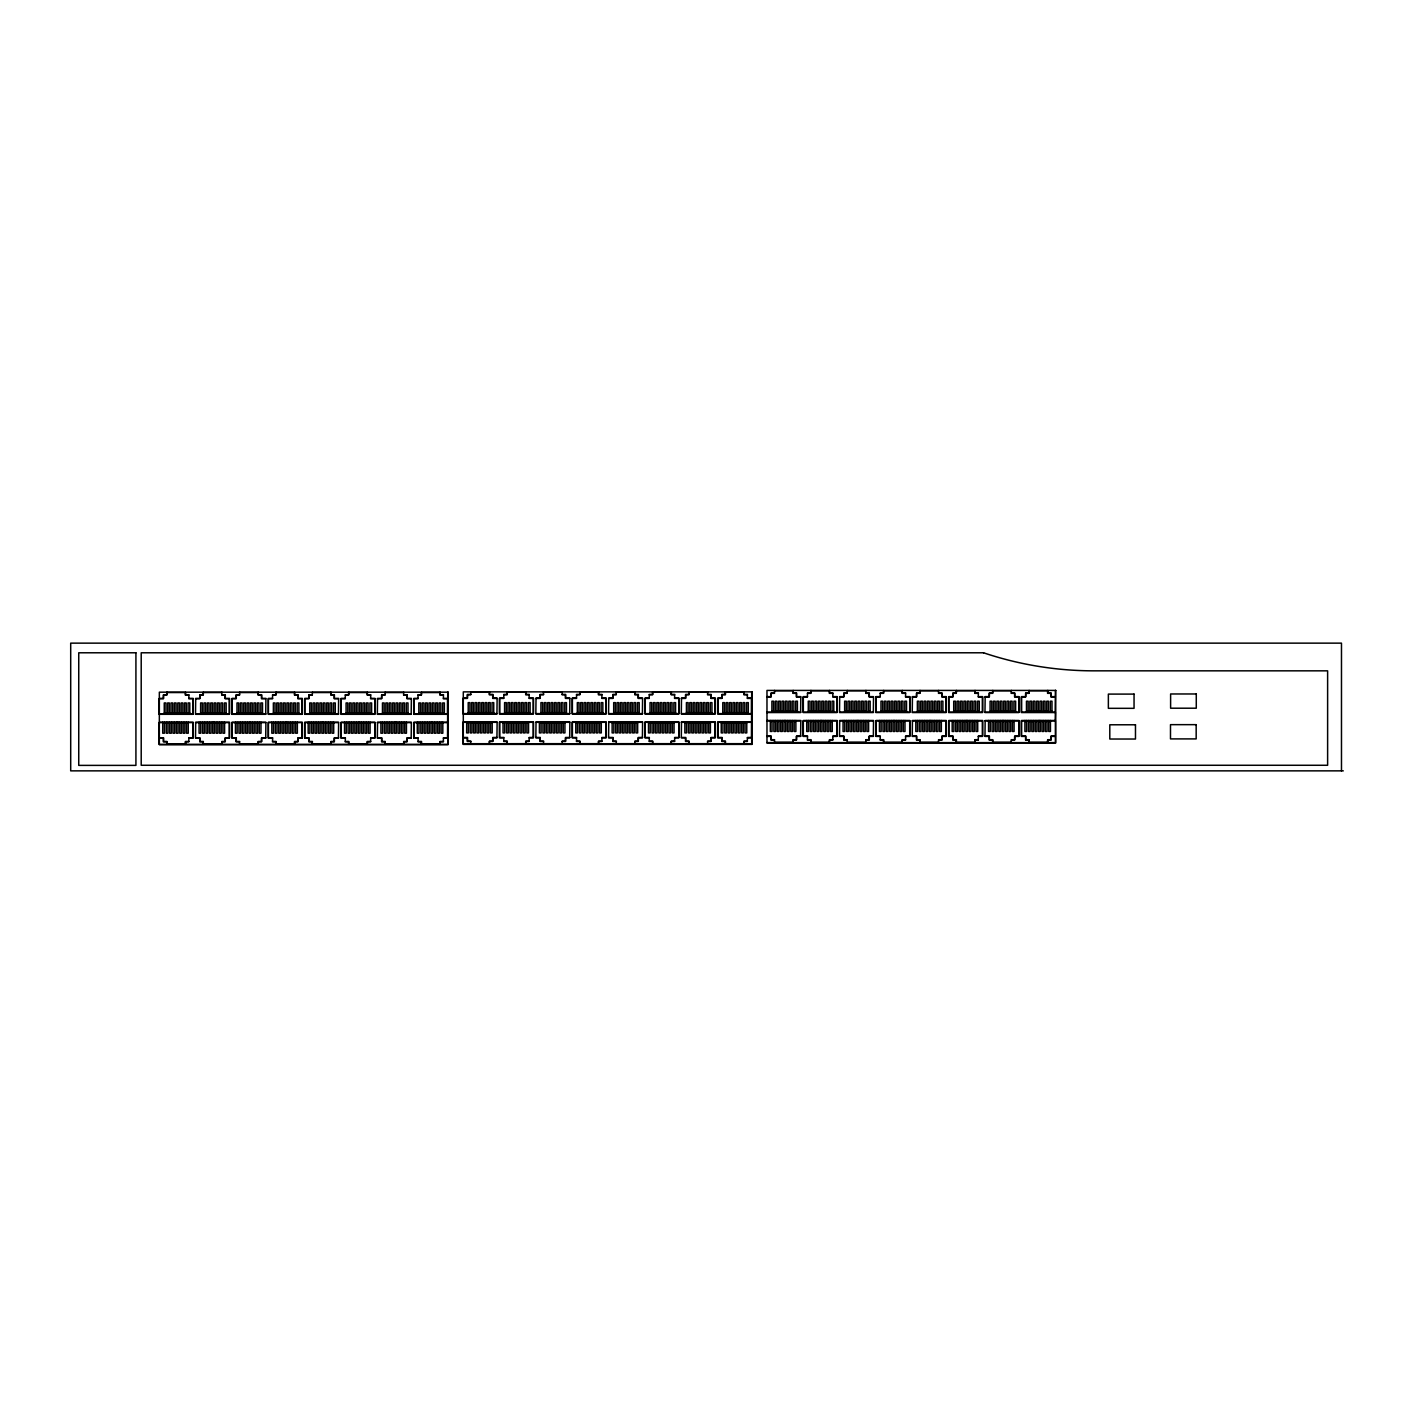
<?xml version="1.0" encoding="UTF-8"?>
<svg xmlns="http://www.w3.org/2000/svg" width="1414" height="1414" viewBox="0 0 1414 1414"><rect width="100%" height="100%" fill="white"/><g stroke="black" fill="none" stroke-linecap="round" stroke-linejoin="round"><path stroke-width="1.5" d="M443.324 738.161L447.549 738.161L447.743 692.171M747.281 737.843L751.506 737.843L751.7 691.87M774.395 690.792L792.989 690.792M847.127 690.792L865.739 690.792M938.472 690.792L919.86 690.792L919.86 693.337L916.484 693.337L916.484 696.996L912.242 696.996M1011.204 690.792L992.593 690.792L992.593 693.337L989.217 693.337L989.217 696.996L984.975 696.996M1028.968 690.792L1047.562 690.792L1047.562 693.337L1050.956 693.337L1050.956 696.996L1055.18 696.996M470.703 692.224L489.315 692.224L489.315 694.769L492.708 694.769L492.708 698.428L496.933 698.428M543.453 692.224L562.047 692.224M616.186 692.224L634.78 692.224M707.53 692.224L688.918 692.224L688.918 694.769L685.525 694.769L685.525 698.428L681.301 698.428M221.733 692.542L203.121 692.542L203.121 695.087L199.745 695.087L199.745 698.746L195.503 698.746M239.496 692.542L258.09 692.542L258.09 695.087L261.484 695.087L261.484 698.746L265.708 698.746M312.229 692.542L330.823 692.542L330.823 695.087L334.217 695.087L334.217 698.746L338.441 698.746M384.962 692.542L403.573 692.542M774.572 692.966L771.196 692.966L771.196 696.625L766.971 696.625M793.183 692.966L796.577 692.966L796.577 696.625L800.801 696.625L800.607 712.55L766.777 712.55M847.322 692.966L843.928 692.966L843.928 696.625L839.704 696.625L839.509 712.55L873.339 712.55L873.534 696.625L869.31 696.625L869.31 692.966L865.916 692.966M938.649 692.966L942.042 692.966L942.042 696.625L946.266 696.625L946.266 712.179L912.437 712.179M1011.399 692.966L1014.775 692.966L1014.775 696.625L1018.999 696.625L1018.999 712.179L985.169 712.179M1029.145 692.966L1025.769 692.966L1025.769 696.625L1021.544 696.625L1021.544 712.179L1055.374 712.179L1055.18 720.857L1021.35 720.857L1021.35 736.411L1025.574 736.411L1025.574 740.07L1028.968 740.07M807.376 693.337L810.752 693.337L810.752 690.792L829.364 690.792L829.364 693.337L832.74 693.337M880.109 693.337L883.485 693.337L883.485 690.792L902.097 690.792L902.097 693.337L905.49 693.337M978.223 693.337L974.829 693.337L974.829 690.792L956.235 690.792L956.235 693.337L952.842 693.337L952.842 696.996L948.617 696.996L948.617 712.55L982.447 712.55L982.447 696.996L978.223 696.996L978.4 692.966L975.024 692.966L975.024 690.421M470.897 694.398L467.521 694.398L467.521 698.056L463.297 698.056M543.63 694.398L540.254 694.398L540.254 698.056L536.03 698.056L535.835 713.982L569.665 713.982L569.86 698.056L565.618 698.056L565.618 694.398L562.242 694.398M616.38 694.398L612.987 694.398L612.987 698.056L608.762 698.056L608.568 713.982L642.398 713.982L642.592 698.056L638.368 698.056L638.368 694.398L634.974 694.398M707.707 694.398L711.101 694.398L711.101 698.056L715.325 698.056L715.325 713.61L681.495 713.61M221.927 694.716L225.303 694.716L225.303 698.375L229.528 698.375L229.528 713.929L195.698 713.929M239.673 694.716L236.297 694.716L236.297 698.375L232.073 698.375L232.073 713.929L265.903 713.929M312.423 694.716L309.03 694.716L309.03 698.375L304.805 698.375L304.805 713.929L338.635 713.929M385.156 694.716L381.762 694.716L381.762 698.375L377.538 698.375L377.344 714.3L411.174 714.3L411.368 698.375L407.144 698.375L407.144 694.716L403.75 694.716M503.702 694.769L507.078 694.769L507.078 692.224L525.69 692.224L525.69 694.769L529.066 694.769M576.435 694.769L579.811 694.769L579.811 692.224L598.422 692.224L598.422 694.769L601.798 694.769M649.167 694.769L652.543 694.769L652.543 692.224L671.155 692.224L671.155 694.769L674.531 694.769M747.281 694.769L743.888 694.769L743.888 692.224L725.276 692.224L725.276 694.769L721.9 694.769L721.9 698.428L717.676 698.428L717.676 713.982L751.506 713.982L751.506 698.428L747.281 698.428L747.458 694.398L744.082 694.398L744.082 691.87M188.751 695.087L185.358 695.087L185.358 692.542L166.746 692.542L166.746 695.087L163.37 695.087L163.37 698.746L159.146 698.746L159.146 714.3L192.976 714.3L192.976 698.746L188.751 698.746L188.928 694.716L185.552 694.716L185.552 692.171M272.478 695.087L275.854 695.087L275.854 692.542L294.466 692.542L294.466 695.087L297.841 695.087L297.841 698.746L302.083 698.746L302.083 714.3L268.253 714.3L268.253 698.746L272.478 698.746L272.672 694.716L276.048 694.716L276.048 692.171M345.21 695.087L348.586 695.087L348.586 692.542L367.198 692.542L367.198 695.087L370.574 695.087M417.943 695.087L421.337 695.087L421.337 692.542L439.931 692.542L439.931 695.087L443.324 695.087M807.571 696.625L803.329 696.625L803.329 712.179L837.159 712.179L837.159 696.625L832.934 696.625M880.303 696.625L876.079 696.625L876.079 712.179L909.909 712.179L909.909 696.625L905.667 696.625M978.4 696.625L982.642 696.625L982.642 712.179L948.812 712.179L948.812 696.625L953.036 696.625L953.036 692.966L956.412 692.966L956.412 690.421M1055.374 696.625L1051.15 696.625L1051.15 692.966L1047.756 692.966L1047.756 690.421M766.777 696.996L771.001 696.996L771.001 693.337L774.395 693.337L774.572 690.421M800.607 696.996L796.382 696.996L796.382 693.337L792.989 693.337L793.183 690.421M839.509 696.996L843.734 696.996L843.734 693.337L847.127 693.337L847.322 690.421M873.339 696.996L869.115 696.996L869.115 693.337L865.739 693.337L865.916 690.421M503.879 698.056L499.655 698.056L499.655 713.61L533.485 713.61L533.485 698.056L529.26 698.056M576.629 698.056L572.387 698.056L572.387 713.61L606.217 713.61L606.217 698.056L601.993 698.056M649.362 698.056L645.12 698.056L645.12 713.61L678.95 713.61L678.95 698.056L674.725 698.056M747.458 698.056L751.7 698.056M159.34 698.375L163.564 698.375L163.564 694.716L166.94 694.716L166.94 692.171M188.928 698.375L193.17 698.375L193.17 713.929L159.34 713.929M272.672 698.375L268.43 698.375L268.43 713.929L302.26 713.929L302.26 698.375L298.036 698.375L298.036 694.716L294.66 694.716L294.66 692.171M345.405 698.375L341.163 698.375L341.163 713.929L374.993 713.929L374.993 698.375L370.768 698.375M418.137 698.375L413.913 698.375L413.913 713.929L447.743 713.929M443.501 698.375L447.743 698.375M535.835 698.428L540.06 698.428L540.06 694.769L543.453 694.769L543.63 691.87M569.665 698.428L565.441 698.428L565.441 694.769L562.047 694.769L562.242 691.87M608.568 698.428L612.792 698.428L612.792 694.769L616.186 694.769L616.38 691.87M642.398 698.428L638.174 698.428L638.174 694.769L634.78 694.769L634.974 691.87M377.344 698.746L381.586 698.746L381.586 695.087L384.962 695.087L385.156 692.171M411.174 698.746L406.949 698.746L406.949 695.087L403.573 695.087L403.75 692.171M771.903 711.26L773.582 711.26M775.279 711.26L776.975 711.26M778.654 711.26L780.351 711.26M782.048 711.26L783.727 711.26M785.424 711.26L787.121 711.26M788.818 711.26L790.497 711.26M792.193 711.26L793.89 711.26M795.729 711.26L797.408 711.26M808.26 711.26L809.957 711.26M811.654 711.26L813.333 711.26M815.03 711.26L816.726 711.26M818.406 711.26L820.102 711.26M821.799 711.26L823.478 711.26M825.175 711.26L826.872 711.26M828.569 711.26L830.248 711.26M832.086 711.26L833.783 711.26M844.635 711.26L846.314 711.26M848.011 711.26L849.708 711.26M851.405 711.26L853.084 711.26M854.781 711.26L856.477 711.26M858.157 711.26L859.853 711.26M861.55 711.26L863.229 711.26M864.926 711.26L866.623 711.26M868.461 711.26L870.158 711.26M880.993 711.26L882.689 711.26M884.386 711.26L886.065 711.26M887.762 711.26L889.459 711.26M891.156 711.26L892.835 711.26M894.532 711.26L896.229 711.26M897.908 711.26L899.604 711.26M901.301 711.26L902.98 711.26M904.819 711.26L906.515 711.26M917.368 711.26L919.065 711.26M920.744 711.26L922.441 711.26M924.137 711.26L925.816 711.26M927.513 711.26L929.21 711.26M930.907 711.26L932.586 711.26M934.283 711.26L935.98 711.26M937.659 711.26L939.356 711.26M941.194 711.26L942.891 711.26M953.725 711.26L955.422 711.26M957.119 711.26L958.816 711.26M960.495 711.26L962.192 711.26M963.888 711.26L965.568 711.26M967.264 711.26L968.961 711.26M970.64 711.26L972.337 711.26M974.034 711.26L975.731 711.26M977.569 711.26L979.248 711.26M990.1 711.26L991.797 711.26M993.476 711.26L995.173 711.26M996.87 711.26L998.567 711.26M1000.246 711.26L1001.943 711.26M1003.64 711.26L1005.319 711.26M1007.015 711.26L1008.712 711.26M1010.391 711.26L1012.088 711.26M1013.926 711.26L1015.623 711.26M1026.476 711.26L1028.155 711.26M1029.852 711.26L1031.548 711.26M1033.227 711.26L1034.924 711.26M1036.621 711.26L1038.318 711.26M1039.997 711.26L1041.694 711.26M1043.391 711.26L1045.07 711.26M1046.767 711.26L1048.463 711.26M1050.302 711.26L1051.981 711.26M766.971 712.179L800.801 712.179M839.704 712.179L873.534 712.179M468.211 712.691L469.908 712.691M471.604 712.691L473.283 712.691M474.98 712.691L476.677 712.691M478.374 712.691L480.053 712.691M481.75 712.691L483.447 712.691M485.126 712.691L486.823 712.691M488.519 712.691L490.198 712.691M492.037 712.691L493.733 712.691M504.586 712.691L506.283 712.691M507.962 712.691L509.659 712.691M511.355 712.691L513.035 712.691M514.731 712.691L516.428 712.691M518.125 712.691L519.804 712.691M521.501 712.691L523.198 712.691M524.877 712.691L526.574 712.691M528.412 712.691L530.109 712.691M540.943 712.691L542.64 712.691M544.337 712.691L546.034 712.691M547.713 712.691L549.41 712.691M551.107 712.691L552.786 712.691M554.482 712.691L556.179 712.691M557.876 712.691L559.555 712.691M561.252 712.691L562.949 712.691M564.787 712.691L566.466 712.691M577.319 712.691L579.015 712.691M580.694 712.691L582.391 712.691M584.088 712.691L585.785 712.691M587.464 712.691L589.161 712.691M590.858 712.691L592.537 712.691M594.234 712.691L595.93 712.691M597.609 712.691L599.306 712.691M601.144 712.691L602.841 712.691M613.694 712.691L615.373 712.691M617.07 712.691L618.766 712.691M620.446 712.691L622.142 712.691M623.839 712.691L625.536 712.691M627.215 712.691L628.912 712.691M630.609 712.691L632.288 712.691M633.985 712.691L635.681 712.691M637.52 712.691L639.199 712.691M650.051 712.691L651.748 712.691M653.445 712.691L655.124 712.691M656.821 712.691L658.517 712.691M660.197 712.691L661.893 712.691M663.59 712.691L665.287 712.691M666.966 712.691L668.663 712.691M670.36 712.691L672.039 712.691M673.877 712.691L675.574 712.691M686.426 712.691L688.123 712.691M689.802 712.691L691.499 712.691M693.196 712.691L694.875 712.691M696.572 712.691L698.269 712.691M699.948 712.691L701.644 712.691M703.341 712.691L705.038 712.691M706.717 712.691L708.414 712.691M710.252 712.691L711.949 712.691M722.784 712.691L724.481 712.691M726.177 712.691L727.857 712.691M729.553 712.691L731.25 712.691M732.947 712.691L734.626 712.691M736.323 712.691L738.02 712.691M739.699 712.691L741.396 712.691M743.092 712.691L744.789 712.691M746.627 712.691L748.306 712.691M164.254 713.01L165.951 713.01M167.647 713.01L169.327 713.01M171.023 713.01L172.72 713.01M174.417 713.01L176.096 713.01M177.793 713.01L179.49 713.01M181.169 713.01L182.866 713.01M184.562 713.01L186.241 713.01M188.08 713.01L189.776 713.01M200.629 713.01L202.326 713.01M204.005 713.01L205.702 713.01M207.398 713.01L209.078 713.01M210.774 713.01L212.471 713.01M214.168 713.01L215.847 713.01M217.544 713.01L219.241 713.01M220.92 713.01L222.617 713.01M224.455 713.01L226.152 713.01M237.004 713.01L238.683 713.01M240.38 713.01L242.077 713.01M243.756 713.01L245.453 713.01M247.15 713.01L248.829 713.01M250.525 713.01L252.222 713.01M253.919 713.01L255.598 713.01M257.295 713.01L258.992 713.01M260.83 713.01L262.509 713.01M273.362 713.01L275.058 713.01M276.755 713.01L278.434 713.01M280.131 713.01L281.828 713.01M283.507 713.01L285.204 713.01M286.901 713.01L288.58 713.01M290.277 713.01L291.973 713.01M293.67 713.01L295.349 713.01M297.187 713.01L298.884 713.01M309.737 713.01L311.416 713.01M313.113 713.01L314.809 713.01M316.489 713.01L318.185 713.01M319.882 713.01L321.579 713.01M323.258 713.01L324.955 713.01M326.652 713.01L328.331 713.01M330.028 713.01L331.724 713.01M333.563 713.01L335.259 713.01M346.094 713.01L347.791 713.01M349.488 713.01L351.167 713.01M352.864 713.01L354.56 713.01M356.24 713.01L357.936 713.01M359.633 713.01L361.33 713.01M363.009 713.01L364.706 713.01M366.403 713.01L368.082 713.01M369.92 713.01L371.617 713.01M382.469 713.01L384.166 713.01M385.845 713.01L387.542 713.01M389.239 713.01L390.918 713.01M392.615 713.01L394.312 713.01M395.991 713.01L397.688 713.01M399.384 713.01L401.081 713.01M402.76 713.01L404.457 713.01M406.295 713.01L407.992 713.01M418.827 713.01L420.524 713.01M422.22 713.01L423.917 713.01M425.596 713.01L427.293 713.01M428.99 713.01L430.669 713.01M432.366 713.01L434.063 713.01M435.742 713.01L437.439 713.01M439.135 713.01L440.832 713.01M442.67 713.01L444.35 713.01M463.297 713.61L497.127 713.61M536.03 713.61L569.86 713.61M608.762 713.61L642.592 713.61M751.7 713.61L717.87 713.61L717.87 698.056L722.094 698.056L722.094 694.398L725.47 694.398L725.47 691.87M377.538 713.929L411.368 713.929M766.971 720.486L800.801 720.486L800.607 736.411L796.382 736.411L796.382 740.07L792.989 740.07M766.777 720.857L800.607 720.857M839.509 720.857L873.339 720.857M912.242 720.857L946.072 720.857L946.072 736.411L941.848 736.411L941.848 740.07L938.472 740.07M984.975 720.857L1018.822 720.857L1018.822 736.411L1014.58 736.411L1014.58 740.07L1011.204 740.07M770.347 721.405L772.044 721.405M773.882 721.405L775.579 721.405M777.258 721.405L778.955 721.405M780.652 721.405L782.331 721.405M784.028 721.405L785.724 721.405M787.404 721.405L789.1 721.405M790.797 721.405L792.494 721.405M794.173 721.405L795.87 721.405M806.722 721.405L808.401 721.405M810.24 721.405L811.936 721.405M813.633 721.405L815.33 721.405M817.009 721.405L818.706 721.405M820.403 721.405L822.082 721.405M823.779 721.405L825.476 721.405M827.155 721.405L828.851 721.405M830.548 721.405L832.245 721.405M843.08 721.405L844.777 721.405M846.615 721.405L848.312 721.405M849.991 721.405L851.688 721.405M853.384 721.405L855.081 721.405M856.76 721.405L858.457 721.405M860.154 721.405L861.833 721.405M863.53 721.405L865.227 721.405M866.906 721.405L868.603 721.405M879.455 721.405L881.152 721.405M882.99 721.405L884.669 721.405M886.366 721.405L888.063 721.405M889.742 721.405L891.439 721.405M893.135 721.405L894.832 721.405M896.511 721.405L898.208 721.405M899.905 721.405L901.584 721.405M903.281 721.405L904.978 721.405M915.812 721.405L917.509 721.405M919.347 721.405L921.044 721.405M922.741 721.405L924.42 721.405M926.117 721.405L927.814 721.405M929.493 721.405L931.19 721.405M932.886 721.405L934.583 721.405M936.262 721.405L937.959 721.405M939.656 721.405L941.335 721.405M952.188 721.405L953.884 721.405M955.723 721.405L957.402 721.405M959.099 721.405L960.795 721.405M962.492 721.405L964.171 721.405M965.868 721.405L967.565 721.405M969.244 721.405L970.941 721.405M972.638 721.405L974.317 721.405M976.014 721.405L977.71 721.405M988.563 721.405L990.242 721.405M992.08 721.405L993.777 721.405M995.474 721.405L997.153 721.405M998.85 721.405L1000.546 721.405M1002.243 721.405L1003.922 721.405M1005.619 721.405L1007.316 721.405M1008.995 721.405L1010.692 721.405M1012.389 721.405L1014.068 721.405M1024.92 721.405L1026.617 721.405M1028.455 721.405L1030.152 721.405M1031.831 721.405L1033.528 721.405M1035.225 721.405L1036.904 721.405M1038.601 721.405L1040.297 721.405M1041.994 721.405L1043.673 721.405M1045.37 721.405L1047.067 721.405M1048.746 721.405L1050.443 721.405M463.297 721.935L497.127 721.935L496.933 737.843L492.708 737.843L492.708 741.502L489.315 741.502L489.315 744.047M159.34 722.236L193.17 722.236L193.17 737.79L188.928 737.79L188.751 741.82L185.358 741.82L185.358 744.365M496.933 722.307L463.103 722.307L463.103 744.047L751.7 744.047L751.7 721.935L717.87 721.935L717.87 737.472L722.094 737.472L722.094 741.13L725.47 741.13L725.47 743.676L744.082 743.676L744.082 741.13L747.458 741.13M535.835 722.307L569.665 722.307M608.568 722.307L642.398 722.307M681.301 722.307L715.131 722.307L715.131 737.843L710.906 737.843L710.906 741.502L707.53 741.502M751.506 722.307L717.676 722.307L717.676 737.843L721.9 737.843L721.9 741.502L725.276 741.502L725.276 744.047M195.503 722.607L229.333 722.607L229.333 738.161L225.109 738.161L225.109 741.82L221.733 741.82M265.708 722.607L231.878 722.607L231.878 738.161L236.103 738.161L236.103 741.82L239.496 741.82M338.441 722.607L304.611 722.607L304.611 738.161L308.835 738.161L308.835 741.82L312.229 741.82M377.344 722.607L411.174 722.607M447.549 722.607L413.719 722.607L413.719 738.161L417.943 738.161M466.673 722.837L468.37 722.837M470.208 722.837L471.887 722.837M473.584 722.837L475.281 722.837M476.96 722.837L478.657 722.837M480.353 722.837L482.05 722.837M483.729 722.837L485.426 722.837M487.123 722.837L488.802 722.837M490.499 722.837L492.196 722.837M503.048 722.837L504.727 722.837M506.566 722.837L508.262 722.837M509.959 722.837L511.638 722.837M513.335 722.837L515.032 722.837M516.711 722.837L518.408 722.837M520.105 722.837L521.801 722.837M523.48 722.837L525.177 722.837M526.874 722.837L528.553 722.837M539.406 722.837L541.102 722.837M542.941 722.837L544.62 722.837M546.317 722.837L548.013 722.837M549.71 722.837L551.389 722.837M553.086 722.837L554.783 722.837M556.462 722.837L558.159 722.837M559.856 722.837L561.552 722.837M563.232 722.837L564.928 722.837M575.781 722.837L577.46 722.837M579.298 722.837L580.995 722.837M582.692 722.837L584.371 722.837M586.068 722.837L587.764 722.837M589.461 722.837L591.14 722.837M592.837 722.837L594.534 722.837M596.213 722.837L597.91 722.837M599.607 722.837L601.286 722.837M612.138 722.837L613.835 722.837M615.673 722.837L617.37 722.837M619.049 722.837L620.746 722.837M622.443 722.837L624.122 722.837M625.819 722.837L627.516 722.837M629.212 722.837L630.891 722.837M632.588 722.837L634.285 722.837M635.964 722.837L637.661 722.837M648.513 722.837L650.21 722.837M652.048 722.837L653.728 722.837M655.424 722.837L657.121 722.837M658.8 722.837L660.497 722.837M662.194 722.837L663.873 722.837M665.57 722.837L667.267 722.837M668.963 722.837L670.643 722.837M672.339 722.837L674.036 722.837M684.871 722.837L686.568 722.837M688.406 722.837L690.103 722.837M691.799 722.837L693.479 722.837M695.175 722.837L696.872 722.837M698.551 722.837L700.248 722.837M701.945 722.837L703.624 722.837M705.321 722.837L707.018 722.837M708.714 722.837L710.394 722.837M721.246 722.837L722.943 722.837M724.781 722.837L726.46 722.837M728.157 722.837L729.854 722.837M731.533 722.837L733.23 722.837M734.927 722.837L736.623 722.837M738.302 722.837L739.999 722.837M741.696 722.837L743.375 722.837M745.072 722.837L746.769 722.837M162.716 723.155L164.413 723.155M166.251 723.155L167.93 723.155M169.627 723.155L171.324 723.155M173.003 723.155L174.7 723.155M176.397 723.155L178.093 723.155M179.772 723.155L181.469 723.155M183.166 723.155L184.845 723.155M186.542 723.155L188.239 723.155M199.091 723.155L200.77 723.155M202.609 723.155L204.305 723.155M206.002 723.155L207.681 723.155M209.378 723.155L211.075 723.155M212.754 723.155L214.451 723.155M216.148 723.155L217.844 723.155M219.524 723.155L221.22 723.155M222.917 723.155L224.596 723.155M235.449 723.155L237.145 723.155M238.984 723.155L240.68 723.155M242.36 723.155L244.056 723.155M245.753 723.155L247.432 723.155M249.129 723.155L250.826 723.155M252.505 723.155L254.202 723.155M255.899 723.155L257.595 723.155M259.275 723.155L260.971 723.155M271.824 723.155L273.503 723.155M275.341 723.155L277.038 723.155M278.735 723.155L280.432 723.155M282.111 723.155L283.807 723.155M285.504 723.155L287.183 723.155M288.88 723.155L290.577 723.155M292.256 723.155L293.953 723.155M295.65 723.155L297.347 723.155M308.181 723.155L309.878 723.155M311.716 723.155L313.413 723.155M315.092 723.155L316.789 723.155M318.486 723.155L320.165 723.155M321.862 723.155L323.559 723.155M325.255 723.155L326.934 723.155M328.631 723.155L330.328 723.155M332.007 723.155L333.704 723.155M344.556 723.155L346.253 723.155M348.091 723.155L349.771 723.155M351.467 723.155L353.164 723.155M354.843 723.155L356.54 723.155M358.237 723.155L359.916 723.155M361.613 723.155L363.31 723.155M365.006 723.155L366.686 723.155M368.382 723.155L370.079 723.155M380.914 723.155L382.611 723.155M384.449 723.155L386.146 723.155M387.843 723.155L389.522 723.155M391.218 723.155L392.915 723.155M394.594 723.155L396.291 723.155M397.988 723.155L399.667 723.155M401.364 723.155L403.061 723.155M404.757 723.155L406.437 723.155M417.289 723.155L418.986 723.155M420.824 723.155L422.503 723.155M424.2 723.155L425.897 723.155M427.594 723.155L429.273 723.155M430.97 723.155L432.666 723.155M434.345 723.155L436.042 723.155M437.739 723.155L439.418 723.155M441.115 723.155L442.812 723.155M766.971 736.04L771.196 736.04L771.196 739.699L774.572 739.699L774.395 742.615M800.801 736.04L796.577 736.04L796.577 739.699L793.183 739.699L792.989 742.615M839.704 736.04L843.928 736.04L843.928 739.699L847.322 739.699L847.127 742.615M873.534 736.04L869.31 736.04L869.31 739.699L865.916 739.699L865.739 742.615M912.437 736.04L916.661 736.04L916.661 739.699L920.054 739.699L920.054 742.244L938.649 742.244M985.169 736.04L989.411 736.04L989.411 739.699L992.787 739.699L992.787 742.244L1011.399 742.244M1055.374 736.04L1051.15 736.04L1051.15 739.699L1047.756 739.699L1047.756 742.244L1029.145 742.244M766.777 736.411L771.001 736.411L771.001 740.07L774.395 740.07M807.376 736.411L803.152 736.411L803.152 720.857L836.982 720.857L836.982 736.411L832.74 736.411M880.109 736.411L875.885 736.411L875.885 720.857L909.715 720.857L909.715 736.411L905.49 736.411M978.223 736.411L982.447 736.411L982.447 720.857L948.617 720.857L948.617 736.411L952.842 736.411L952.842 740.07L956.235 740.07L956.235 742.615M1055.18 736.411L1050.956 736.411L1050.956 740.07L1047.562 740.07L1047.562 742.615M463.297 737.472L467.521 737.472L467.521 741.13L470.897 741.13L470.703 744.047M497.127 737.472L492.885 737.472L492.885 741.13L489.509 741.13L489.509 743.711L470.897 743.711M536.03 737.472L540.254 737.472L540.254 741.13L543.63 741.13L543.453 744.047M569.86 737.472L565.618 737.472L565.618 741.13L562.242 741.13L562.047 744.047M608.762 737.472L612.987 737.472L612.987 741.13L616.38 741.13L616.186 744.047M642.592 737.472L638.368 737.472L638.368 741.13L634.974 741.13L634.78 744.047M681.495 737.472L685.719 737.472L685.719 741.13L689.113 741.13L689.113 743.676L707.707 743.676M751.7 737.472L747.458 737.472L747.281 741.502L743.888 741.502L743.888 744.047M159.34 737.79L163.564 737.79L163.564 741.449L166.94 741.449L166.94 744.011L185.552 743.994M195.698 737.79L199.922 737.79L199.922 741.449L203.316 741.449L203.316 744.011M265.903 737.79L261.661 737.79L261.661 741.449L258.285 741.449L258.285 743.994L239.673 743.994M338.635 737.79L334.411 737.79L334.411 741.449L331.017 741.449L331.017 743.994L312.423 743.994M377.538 737.79L381.762 737.79L381.762 741.449L385.156 741.449L384.962 744.365M411.368 737.79L407.144 737.79L407.144 741.449L403.75 741.449L403.573 744.365M447.743 737.79L443.501 737.79L443.324 741.82L439.931 741.82L439.931 744.365M463.103 737.843L467.327 737.843L467.327 741.502L470.703 741.502M503.702 737.843L499.46 737.843L499.46 722.307L533.29 722.307L533.29 737.843L529.066 737.843M576.435 737.843L572.21 737.843L572.21 722.307L606.04 722.307L606.04 737.843L601.798 737.843M649.167 737.843L644.943 737.843L644.943 722.307L678.773 722.307L678.773 737.843L674.531 737.843M159.146 738.161L163.37 738.161L163.37 741.82L166.746 741.82L166.746 744.365M188.751 738.161L192.976 738.161L192.976 722.607L159.146 722.607L159.146 744.365L447.743 744.365L447.743 722.236L413.913 722.236L413.913 737.79L418.137 737.79L417.943 741.82L421.337 741.82L421.337 744.365M272.478 738.161L268.253 738.161L268.253 722.607L302.083 722.607L302.083 738.161L297.841 738.161L297.841 741.82L294.466 741.82L294.466 744.365M345.21 738.161L340.986 738.161L340.986 722.607L374.816 722.607L374.816 738.161L370.574 738.161M807.571 739.699L810.947 739.699L810.947 742.262L829.558 742.262L829.558 739.699L832.934 739.699M880.303 739.699L883.679 739.699L883.679 742.244L902.291 742.244L902.291 739.699L905.667 739.699M978.4 739.699L975.024 739.699L975.024 742.244L956.412 742.244L956.412 739.699L953.036 739.699L953.036 736.04L948.812 736.04L948.812 720.486L982.642 720.486L982.642 736.04L978.4 736.04L978.223 740.07L974.829 740.07L974.829 742.615M847.127 740.07L843.734 740.07L843.734 736.411L839.509 736.411L839.704 720.486L873.534 720.486L873.339 736.411L869.115 736.411L869.115 740.07L865.739 740.07M503.879 741.13L507.273 741.13L507.273 743.711L525.867 743.676L525.867 741.13L529.26 741.13M576.629 741.13L580.005 741.13L580.005 743.676L598.617 743.676L598.617 741.13L601.993 741.13M649.362 741.13L652.738 741.13L652.738 743.676L671.35 743.676L671.35 741.13L674.725 741.13M188.928 741.449L185.552 741.449L185.552 744.011M272.672 741.449L276.048 741.449L276.048 743.994L294.66 743.994L294.66 741.449L298.036 741.449L298.036 737.79L302.26 737.79L302.26 722.236L268.43 722.236L268.43 737.79L272.672 737.79L272.478 741.82L275.854 741.82L275.854 744.365M345.405 741.449L348.781 741.449L348.781 743.994L367.393 743.994L367.393 741.449L370.768 741.449M418.137 741.449L421.513 741.449L421.513 743.994L440.125 743.994L440.125 741.449L443.501 741.449M543.453 741.502L540.06 741.502L540.06 737.843L535.835 737.843L536.03 721.935L569.86 721.935L569.665 737.843L565.441 737.843L565.441 741.502L562.047 741.502M616.186 741.502L612.792 741.502L612.792 737.843L608.568 737.843L608.762 721.935L642.592 721.935L642.398 737.843L638.174 737.843L638.174 741.502L634.78 741.502M384.962 741.82L381.586 741.82L381.586 738.161L377.344 738.161L377.538 722.236L411.368 722.236L411.174 738.161L406.949 738.161L406.949 741.82L403.573 741.82M774.572 742.262L793.183 742.244M847.322 742.244L865.916 742.244M766.777 742.615L1055.374 742.615L1055.374 720.486L1021.544 720.486L1021.544 736.04L1025.769 736.04L1025.769 739.699L1029.145 739.699L1028.968 742.615M543.63 743.676L562.242 743.676M616.38 743.676L634.974 743.676M203.316 743.994L221.927 743.994M385.156 743.994L403.75 743.994M1343.3 770.86L70.7 770.86L70.7 643.14L1341.479 643.14L1341.479 770.86M1055.374 690.421L1055.18 712.55L1021.35 712.55L1021.35 696.996L1025.574 696.996L1025.574 693.337L1028.968 693.337L1029.145 690.421M1051.981 712.179L1051.981 701.203L1050.302 701.203L1050.302 712.179M1050.443 720.486L1050.443 731.462L1048.746 731.462L1048.746 720.486M1048.463 712.179L1048.463 701.203L1046.767 701.203L1046.767 712.179M1047.067 720.486L1047.067 731.462L1045.37 731.462L1045.37 720.486M1045.07 712.179L1045.07 701.203L1043.391 701.203L1043.391 712.179M1043.673 720.486L1043.673 731.462L1041.994 731.462L1041.994 720.486M1041.694 712.179L1041.694 701.203L1039.997 701.203L1039.997 712.179M1040.297 720.486L1040.297 731.462L1038.601 731.462L1038.601 720.486M1039.449 720.486L1039.449 721.405M1038.318 712.179L1038.318 701.203L1036.621 701.203L1036.621 712.179M1037.469 711.26L1037.469 712.179M1036.904 720.486L1036.904 731.462L1035.225 731.462L1035.225 720.486M1034.924 712.179L1034.924 701.203L1033.227 701.203L1033.227 712.179M1033.528 720.486L1033.528 731.462L1031.831 731.462L1031.831 720.486M1031.548 712.179L1031.548 701.203L1029.852 701.203L1029.852 712.179M1030.152 720.486L1030.152 731.462L1028.455 731.462L1028.455 720.486M1028.155 712.179L1028.155 701.203L1026.476 701.203L1026.476 712.179M1026.617 720.486L1026.617 731.462L1024.92 731.462L1024.92 720.486M1015.623 712.179L1015.623 701.203L1013.926 701.203L1013.926 712.179M1014.068 720.486L1014.068 731.462L1012.389 731.462L1012.389 720.486M1012.088 712.179L1012.088 701.203L1010.391 701.203L1010.391 712.179M1011.399 690.421L1011.204 693.337L1014.58 693.337L1014.58 696.996L1018.822 696.996L1018.822 712.55L984.975 712.55L985.169 696.625L989.411 696.625L989.411 692.966L992.787 692.966L992.787 690.421M1011.204 742.615L1011.399 739.699L1014.775 739.699L1014.775 736.04L1018.999 736.04L1018.999 720.486L985.169 720.486L984.975 736.411L989.217 736.411L989.217 740.07L992.593 740.07L992.593 742.615M1010.692 720.486L1010.692 731.462L1008.995 731.462L1008.995 720.486M1008.712 712.179L1008.712 701.203L1007.015 701.203L1007.015 712.179M1007.316 720.486L1007.316 731.462L1005.619 731.462L1005.619 720.486M1005.319 712.179L1005.319 701.203L1003.64 701.203L1003.64 712.179M1003.922 720.486L1003.922 731.462L1002.243 731.462L1002.243 720.486M1003.074 720.486L1003.074 721.405M1001.943 712.179L1001.943 701.203L1000.246 701.203L1000.246 712.179M1001.094 711.26L1001.094 712.179M1000.546 720.486L1000.546 731.462L998.85 731.462L998.85 720.486M998.567 712.179L998.567 701.203L996.87 701.203L996.87 712.179M997.153 720.486L997.153 731.462L995.474 731.462L995.474 720.486M995.173 712.179L995.173 701.203L993.476 701.203L993.476 712.179M993.777 720.486L993.777 731.462L992.08 731.462L992.08 720.486M991.797 712.179L991.797 701.203L990.1 701.203L990.1 712.179M990.242 720.486L990.242 731.462L988.563 731.462L988.563 720.486M979.248 712.179L979.248 701.203L977.569 701.203L977.569 712.179M977.71 720.486L977.71 731.462L976.014 731.462L976.014 720.486M975.731 712.179L975.731 701.203L974.034 701.203L974.034 712.179M974.317 720.486L974.317 731.462L972.638 731.462L972.638 720.486M972.337 712.179L972.337 701.203L970.64 701.203L970.64 712.179M970.941 720.486L970.941 731.462L969.244 731.462L969.244 720.486M968.961 712.179L968.961 701.203L967.264 701.203L967.264 712.179M967.565 720.486L967.565 731.462L965.868 731.462L965.868 720.486M966.716 720.486L966.716 721.405M965.568 712.179L965.568 701.203L963.888 701.203L963.888 712.179M964.737 711.26L964.737 712.179M964.171 720.486L964.171 731.462L962.492 731.462L962.492 720.486M962.192 712.179L962.192 701.203L960.495 701.203L960.495 712.179M960.795 720.486L960.795 731.462L959.099 731.462L959.099 720.486M958.816 712.179L958.816 701.203L957.119 701.203L957.119 712.179M957.402 720.486L957.402 731.462L955.723 731.462L955.723 720.486M955.422 712.179L955.422 701.203L953.725 701.203L953.725 712.179M953.884 720.486L953.884 731.462L952.188 731.462L952.188 720.486M942.891 712.179L942.891 701.203L941.194 701.203L941.194 712.179M941.335 720.486L941.335 731.462L939.656 731.462L939.656 720.486M939.356 712.179L939.356 701.203L937.659 701.203L937.659 712.179M938.649 690.421L938.472 693.337L941.848 693.337L941.848 696.996L946.072 696.996L946.072 712.55L912.242 712.55L912.437 696.625L916.661 696.625L916.661 692.966L920.054 692.966L920.054 690.421M938.472 742.615L938.649 739.699L942.042 739.699L942.042 736.04L946.266 736.04L946.266 720.486L912.437 720.486L912.242 736.411L916.484 736.411L916.484 740.07L919.86 740.07L919.86 742.615M937.959 720.486L937.959 731.462L936.262 731.462L936.262 720.486M935.98 712.179L935.98 701.203L934.283 701.203L934.283 712.179M934.583 720.486L934.583 731.462L932.886 731.462L932.886 720.486M932.586 712.179L932.586 701.203L930.907 701.203L930.907 712.179M931.19 720.486L931.19 731.462L929.493 731.462L929.493 720.486M930.341 720.486L930.341 721.405M929.21 712.179L929.21 701.203L927.513 701.203L927.513 712.179M928.362 711.26L928.362 712.179M927.814 720.486L927.814 731.462L926.117 731.462L926.117 720.486M925.816 712.179L925.816 701.203L924.137 701.203L924.137 712.179M924.42 720.486L924.42 731.462L922.741 731.462L922.741 720.486M922.441 712.179L922.441 701.203L920.744 701.203L920.744 712.179M921.044 720.486L921.044 731.462L919.347 731.462L919.347 720.486M919.065 712.179L919.065 701.203L917.368 701.203L917.368 712.179M917.509 720.486L917.509 731.462L915.812 731.462L915.812 720.486M906.515 712.179L906.515 701.203L904.819 701.203L904.819 712.179M904.978 720.486L904.978 731.462L903.281 731.462L903.281 720.486M902.98 712.179L902.98 701.203L901.301 701.203L901.301 712.179M902.291 690.421L902.291 692.966L905.667 692.966L905.49 696.996L909.715 696.996L909.715 712.55L875.885 712.55L875.885 696.996L880.109 696.996L880.303 692.966L883.679 692.966L883.679 690.421M902.097 742.615L902.097 740.07L905.49 740.07L905.667 736.04L909.909 736.04L909.909 720.486L876.079 720.486L876.079 736.04L880.303 736.04L880.109 740.07L883.485 740.07L883.485 742.615M901.584 720.486L901.584 731.462L899.905 731.462L899.905 720.486M899.604 712.179L899.604 701.203L897.908 701.203L897.908 712.179M898.208 720.486L898.208 731.462L896.511 731.462L896.511 720.486M896.229 712.179L896.229 701.203L894.532 701.203L894.532 712.179M894.832 720.486L894.832 731.462L893.135 731.462L893.135 720.486M893.984 720.486L893.984 721.405M892.835 712.179L892.835 701.203L891.156 701.203L891.156 712.179M891.987 711.26L891.987 712.179M891.439 720.486L891.439 731.462L889.742 731.462L889.742 720.486M889.459 712.179L889.459 701.203L887.762 701.203L887.762 712.179M888.063 720.486L888.063 731.462L886.366 731.462L886.366 720.486M886.065 712.179L886.065 701.203L884.386 701.203L884.386 712.179M884.669 720.486L884.669 731.462L882.99 731.462L882.99 720.486M882.689 712.179L882.689 701.203L880.993 701.203L880.993 712.179M881.152 720.486L881.152 731.462L879.455 731.462L879.455 720.486M870.158 712.179L870.158 701.203L868.461 701.203L868.461 712.179M868.603 720.486L868.603 731.462L866.906 731.462L866.906 720.486M866.623 712.179L866.623 701.203L864.926 701.203L864.926 712.179M865.227 720.486L865.227 731.462L863.53 731.462L863.53 720.486M863.229 712.179L863.229 701.203L861.55 701.203L861.55 712.179M861.833 720.486L861.833 731.462L860.154 731.462L860.154 720.486M859.853 712.179L859.853 701.203L858.157 701.203L858.157 712.179M858.457 720.486L858.457 731.462L856.76 731.462L856.76 720.486M857.609 720.486L857.609 721.405M856.477 712.179L856.477 701.203L854.781 701.203L854.781 712.179M855.629 711.26L855.629 712.179M855.081 720.486L855.081 731.462L853.384 731.462L853.384 720.486M853.084 712.179L853.084 701.203L851.405 701.203L851.405 712.179M851.688 720.486L851.688 731.462L849.991 731.462L849.991 720.486M849.708 712.179L849.708 701.203L848.011 701.203L848.011 712.179M848.312 720.486L848.312 731.462L846.615 731.462L846.615 720.486M846.314 712.179L846.314 701.203L844.635 701.203L844.635 712.179M844.777 720.486L844.777 731.462L843.08 731.462L843.08 720.486M833.783 712.179L833.783 701.203L832.086 701.203L832.086 712.179M832.245 720.486L832.245 731.462L830.548 731.462L830.548 720.486M830.248 712.179L830.248 701.203L828.569 701.203L828.569 712.179M829.558 690.421L829.558 692.966L832.934 692.966L832.74 696.996L836.982 696.996L836.982 712.55L803.152 712.55L803.152 696.996L807.376 696.996L807.571 692.966L810.947 692.966L810.947 690.421M829.364 742.615L829.364 740.07L832.74 740.07L832.934 736.04L837.159 736.04L837.159 720.486L803.329 720.486L803.329 736.04L807.571 736.04L807.376 740.07L810.752 740.07L810.752 742.615M828.851 720.486L828.851 731.462L827.155 731.462L827.155 720.486M826.872 712.179L826.872 701.203L825.175 701.203L825.175 712.179M825.476 720.486L825.476 731.462L823.779 731.462L823.779 720.486M823.478 712.179L823.478 701.203L821.799 701.203L821.799 712.179M822.082 720.486L822.082 731.462L820.403 731.462L820.403 720.486M821.251 720.486L821.251 721.405M820.102 712.179L820.102 701.203L818.406 701.203L818.406 712.179M819.254 711.26L819.254 712.179M818.706 720.486L818.706 731.462L817.009 731.462L817.009 720.486M816.726 712.179L816.726 701.203L815.03 701.203L815.03 712.179M815.33 720.486L815.33 731.462L813.633 731.462L813.633 720.486M813.333 712.179L813.333 701.203L811.654 701.203L811.654 712.179M811.936 720.486L811.936 731.462L810.24 731.462L810.24 720.486M809.957 712.179L809.957 701.203L808.26 701.203L808.26 712.179M808.401 720.486L808.401 731.462L806.722 731.462L806.722 720.486M797.408 712.179L797.408 701.203L795.729 701.203L795.729 712.179M795.87 720.486L795.87 731.462L794.173 731.462L794.173 720.486M793.89 712.179L793.89 701.203L792.193 701.203L792.193 712.179M792.494 720.486L792.494 731.462L790.797 731.462L790.797 720.486M790.497 712.179L790.497 701.203L788.818 701.203L788.818 712.179M789.1 720.486L789.1 731.462L787.404 731.462L787.404 720.486M787.121 712.179L787.121 701.203L785.424 701.203L785.424 712.179M785.724 720.486L785.724 731.462L784.028 731.462L784.028 720.486M784.876 720.486L784.876 721.405M783.727 712.179L783.727 701.203L782.048 701.203L782.048 712.179M782.896 711.26L782.896 712.179M782.331 720.486L782.331 731.462L780.652 731.462L780.652 720.486M780.351 712.179L780.351 701.203L778.654 701.203L778.654 712.179M778.955 720.486L778.955 731.462L777.258 731.462L777.258 720.486M776.975 712.179L776.975 701.203L775.279 701.203L775.279 712.179M775.579 720.486L775.579 731.462L773.882 731.462L773.882 720.486M773.582 712.179L773.582 701.203L771.903 701.203L771.903 712.179M772.044 720.486L772.044 731.462L770.347 731.462L770.347 720.486M748.306 713.61L748.306 702.634L746.627 702.634L746.627 713.61M746.769 721.935L746.769 732.912L745.072 732.912L745.072 721.935M744.789 713.61L744.789 702.634L743.092 702.634L743.092 713.61M743.375 721.935L743.375 732.912L741.696 732.912L741.696 721.935M741.396 713.61L741.396 702.634L739.699 702.634L739.699 713.61M739.999 721.935L739.999 732.912L738.302 732.912L738.302 721.935M738.02 713.61L738.02 702.634L736.323 702.634L736.323 713.61M736.623 721.935L736.623 732.912L734.927 732.912L734.927 721.935M735.775 721.935L735.775 722.837M734.626 713.61L734.626 702.634L732.947 702.634L732.947 713.61M733.778 712.691L733.778 713.61M733.23 721.935L733.23 732.912L731.533 732.912L731.533 721.935M731.25 713.61L731.25 702.634L729.553 702.634L729.553 713.61M729.854 721.935L729.854 732.912L728.157 732.912L728.157 721.935M727.857 713.61L727.857 702.634L726.177 702.634L726.177 713.61M726.46 721.935L726.46 732.912L724.781 732.912L724.781 721.935M724.481 713.61L724.481 702.634L722.784 702.634L722.784 713.61M722.943 721.935L722.943 732.912L721.246 732.912L721.246 721.935M711.949 713.61L711.949 702.634L710.252 702.634L710.252 713.61M710.394 721.935L710.394 732.912L708.714 732.912L708.714 721.935M708.414 713.61L708.414 702.634L706.717 702.634L706.717 713.61M707.707 691.87L707.53 694.769L710.906 694.769L710.906 698.428L715.131 698.428L715.131 713.982L681.301 713.982L681.495 698.056L685.719 698.056L685.719 694.398L689.113 694.398L689.113 691.87M707.53 744.047L707.707 741.13L711.101 741.13L711.101 737.472L715.325 737.472L715.325 721.935L681.495 721.935L681.301 737.843L685.525 737.843L685.525 741.502L688.918 741.502L688.918 744.047M707.018 721.935L707.018 732.912L705.321 732.912L705.321 721.935M705.038 713.61L705.038 702.634L703.341 702.634L703.341 713.61M703.624 721.935L703.624 732.912L701.945 732.912L701.945 721.935M701.644 713.61L701.644 702.634L699.948 702.634L699.948 713.61M700.248 721.935L700.248 732.912L698.551 732.912L698.551 721.935M699.4 721.935L699.4 722.837M698.269 713.61L698.269 702.634L696.572 702.634L696.572 713.61M697.42 712.691L697.42 713.61M696.872 721.935L696.872 732.912L695.175 732.912L695.175 721.935M694.875 713.61L694.875 702.634L693.196 702.634L693.196 713.61M693.479 721.935L693.479 732.912L691.799 732.912L691.799 721.935M691.499 713.61L691.499 702.634L689.802 702.634L689.802 713.61M690.103 721.935L690.103 732.912L688.406 732.912L688.406 721.935M688.123 713.61L688.123 702.634L686.426 702.634L686.426 713.61M686.568 721.935L686.568 732.912L684.871 732.912L684.871 721.935M675.574 713.61L675.574 702.634L673.877 702.634L673.877 713.61M674.036 721.935L674.036 732.912L672.339 732.912L672.339 721.935M672.039 713.61L672.039 702.634L670.36 702.634L670.36 713.61M671.35 691.87L671.35 694.398L674.725 694.398L674.531 698.428L678.773 698.428L678.773 713.982L644.943 713.982L644.943 698.428L649.167 698.428L649.362 694.398L652.738 694.398L652.738 691.87M671.155 744.047L671.155 741.502L674.531 741.502L674.725 737.472L678.95 737.472L678.95 721.935L645.12 721.935L645.12 737.472L649.362 737.472L649.167 741.502L652.543 741.502L652.543 744.047M670.643 721.935L670.643 732.912L668.963 732.912L668.963 721.935M668.663 713.61L668.663 702.634L666.966 702.634L666.966 713.61M667.267 721.935L667.267 732.912L665.57 732.912L665.57 721.935M665.287 713.61L665.287 702.634L663.59 702.634L663.59 713.61M663.873 721.935L663.873 732.912L662.194 732.912L662.194 721.935M663.042 721.935L663.042 722.837M661.893 713.61L661.893 702.634L660.197 702.634L660.197 713.61M661.045 712.691L661.045 713.61M660.497 721.935L660.497 732.912L658.8 732.912L658.8 721.935M658.517 713.61L658.517 702.634L656.821 702.634L656.821 713.61M657.121 721.935L657.121 732.912L655.424 732.912L655.424 721.935M655.124 713.61L655.124 702.634L653.445 702.634L653.445 713.61M653.728 721.935L653.728 732.912L652.048 732.912L652.048 721.935M651.748 713.61L651.748 702.634L650.051 702.634L650.051 713.61M650.21 721.935L650.21 732.912L648.513 732.912L648.513 721.935M639.199 713.61L639.199 702.634L637.52 702.634L637.52 713.61M637.661 721.935L637.661 732.912L635.964 732.912L635.964 721.935M635.681 713.61L635.681 702.634L633.985 702.634L633.985 713.61M634.285 721.935L634.285 732.912L632.588 732.912L632.588 721.935M632.288 713.61L632.288 702.634L630.609 702.634L630.609 713.61M630.891 721.935L630.891 732.912L629.212 732.912L629.212 721.935M628.912 713.61L628.912 702.634L627.215 702.634L627.215 713.61M627.516 721.935L627.516 732.912L625.819 732.912L625.819 721.935M626.667 721.935L626.667 722.837M625.536 713.61L625.536 702.634L623.839 702.634L623.839 713.61M624.688 712.691L624.688 713.61M624.122 721.935L624.122 732.912L622.443 732.912L622.443 721.935M622.142 713.61L622.142 702.634L620.446 702.634L620.446 713.61M620.746 721.935L620.746 732.912L619.049 732.912L619.049 721.935M618.766 713.61L618.766 702.634L617.07 702.634L617.07 713.61M617.37 721.935L617.37 732.912L615.673 732.912L615.673 721.935M615.373 713.61L615.373 702.634L613.694 702.634L613.694 713.61M613.835 721.935L613.835 732.912L612.138 732.912L612.138 721.935M602.841 713.61L602.841 702.634L601.144 702.634L601.144 713.61M601.286 721.935L601.286 732.912L599.607 732.912L599.607 721.935M599.306 713.61L599.306 702.634L597.609 702.634L597.609 713.61M598.617 691.87L598.617 694.398L601.993 694.398L601.798 698.428L606.04 698.428L606.04 713.982L572.21 713.982L572.21 698.428L576.435 698.428L576.629 694.398L580.005 694.398L580.005 691.87M598.422 744.047L598.422 741.502L601.798 741.502L601.993 737.472L606.217 737.472L606.217 721.935L572.387 721.935L572.387 737.472L576.629 737.472L576.435 741.502L579.811 741.502L579.811 744.047M597.91 721.935L597.91 732.912L596.213 732.912L596.213 721.935M595.93 713.61L595.93 702.634L594.234 702.634L594.234 713.61M594.534 721.935L594.534 732.912L592.837 732.912L592.837 721.935M592.537 713.61L592.537 702.634L590.858 702.634L590.858 713.61M591.14 721.935L591.14 732.912L589.461 732.912L589.461 721.935M590.292 721.935L590.292 722.837M589.161 713.61L589.161 702.634L587.464 702.634L587.464 713.61M588.312 712.691L588.312 713.61M587.764 721.935L587.764 732.912L586.068 732.912L586.068 721.935M585.785 713.61L585.785 702.634L584.088 702.634L584.088 713.61M584.371 721.935L584.371 732.912L582.692 732.912L582.692 721.935M582.391 713.61L582.391 702.634L580.694 702.634L580.694 713.61M580.995 721.935L580.995 732.912L579.298 732.912L579.298 721.935M579.015 713.61L579.015 702.634L577.319 702.634L577.319 713.61M577.46 721.935L577.46 732.912L575.781 732.912L575.781 721.935M566.466 713.61L566.466 702.634L564.787 702.634L564.787 713.61M564.928 721.935L564.928 732.912L563.232 732.912L563.232 721.935M562.949 713.61L562.949 702.634L561.252 702.634L561.252 713.61M561.552 721.935L561.552 732.912L559.856 732.912L559.856 721.935M559.555 713.61L559.555 702.634L557.876 702.634L557.876 713.61M558.159 721.935L558.159 732.912L556.462 732.912L556.462 721.935M556.179 713.61L556.179 702.634L554.482 702.634L554.482 713.61M554.783 721.935L554.783 732.912L553.086 732.912L553.086 721.935M553.934 721.935L553.934 722.837M552.786 713.61L552.786 702.634L551.107 702.634L551.107 713.61M551.955 712.691L551.955 713.61M551.389 721.935L551.389 732.912L549.71 732.912L549.71 721.935M549.41 713.61L549.41 702.634L547.713 702.634L547.713 713.61M548.013 721.935L548.013 732.912L546.317 732.912L546.317 721.935M546.034 713.61L546.034 702.634L544.337 702.634L544.337 713.61M544.62 721.935L544.62 732.912L542.941 732.912L542.941 721.935M542.64 713.61L542.64 702.634L540.943 702.634L540.943 713.61M541.102 721.935L541.102 732.912L539.406 732.912L539.406 721.935M530.109 713.61L530.109 702.634L528.412 702.634L528.412 713.61M528.553 721.935L528.553 732.912L526.874 732.912L526.874 721.935M526.574 713.61L526.574 702.634L524.877 702.634L524.877 713.61M525.867 691.87L525.867 694.398L529.26 694.398L529.066 698.428L533.29 698.428L533.29 713.982L499.46 713.982L499.46 698.428L503.702 698.428L503.879 694.398L507.273 694.398L507.273 691.87M525.69 744.047L525.69 741.502L529.066 741.502L529.26 737.472L533.485 737.472L533.485 721.935L499.655 721.935L499.655 737.472L503.879 737.472L503.702 741.502L507.078 741.502L507.078 744.047M525.177 721.935L525.177 732.912L523.48 732.912L523.48 721.935M523.198 713.61L523.198 702.634L521.501 702.634L521.501 713.61M521.801 721.935L521.801 732.912L520.105 732.912L520.105 721.935M519.804 713.61L519.804 702.634L518.125 702.634L518.125 713.61M518.408 721.935L518.408 732.912L516.711 732.912L516.711 721.935M517.559 721.935L517.559 722.837M516.428 713.61L516.428 702.634L514.731 702.634L514.731 713.61M515.58 712.691L515.58 713.61M515.032 721.935L515.032 732.912L513.335 732.912L513.335 721.935M513.035 713.61L513.035 702.634L511.355 702.634L511.355 713.61M511.638 721.935L511.638 732.912L509.959 732.912L509.959 721.935M509.659 713.61L509.659 702.634L507.962 702.634L507.962 713.61M508.262 721.935L508.262 732.912L506.566 732.912L506.566 721.935M506.283 713.61L506.283 702.634L504.586 702.634L504.586 713.61M504.727 721.935L504.727 732.912L503.048 732.912L503.048 721.935M493.733 713.61L493.733 702.634L492.037 702.634L492.037 713.61M492.196 721.935L492.196 732.912L490.499 732.912L490.499 721.935M490.198 713.61L490.198 702.634L488.519 702.634L488.519 713.61M489.509 691.87L489.509 694.398L492.885 694.398L492.885 698.056L497.127 698.056L496.933 713.982L463.103 713.982L463.103 698.428L467.327 698.428L467.327 694.769L470.703 694.769L470.897 691.87M488.802 721.935L488.802 732.912L487.123 732.912L487.123 721.935M486.823 713.61L486.823 702.634L485.126 702.634L485.126 713.61M485.426 721.935L485.426 732.912L483.729 732.912L483.729 721.935M483.447 713.61L483.447 702.634L481.75 702.634L481.75 713.61M482.05 721.935L482.05 732.912L480.353 732.912L480.353 721.935M481.202 721.935L481.202 722.837M480.053 713.61L480.053 702.634L478.374 702.634L478.374 713.61M479.205 712.691L479.205 713.61M478.657 721.935L478.657 732.912L476.96 732.912L476.96 721.935M476.677 713.61L476.677 702.634L474.98 702.634L474.98 713.61M475.281 721.935L475.281 732.912L473.584 732.912L473.584 721.935M473.283 713.61L473.283 702.634L471.604 702.634L471.604 713.61M471.887 721.935L471.887 732.912L470.208 732.912L470.208 721.935M469.908 713.61L469.908 702.634L468.211 702.634L468.211 713.61M468.37 721.935L468.37 732.912L466.673 732.912L466.673 721.935M444.35 713.929L444.35 702.952L442.67 702.952L442.67 713.929M442.812 722.236L442.812 733.212L441.115 733.212L441.115 722.236M440.832 713.929L440.832 702.952L439.135 702.952L439.135 713.929M440.125 692.171L440.125 694.716L443.501 694.716L443.324 698.746L447.549 698.746L447.549 714.3L413.719 714.3L413.719 698.746L417.943 698.746L418.137 694.716L421.513 694.716L421.513 692.171M439.418 722.236L439.418 733.212L437.739 733.212L437.739 722.236M437.439 713.929L437.439 702.952L435.742 702.952L435.742 713.929M436.042 722.236L436.042 733.212L434.345 733.212L434.345 722.236M434.063 713.929L434.063 702.952L432.366 702.952L432.366 713.929M432.666 722.236L432.666 733.212L430.97 733.212L430.97 722.236M431.818 722.236L431.818 723.155M430.669 713.929L430.669 702.952L428.99 702.952L428.99 713.929M429.273 722.236L429.273 733.212L427.594 733.212L427.594 722.236M427.293 713.929L427.293 702.952L425.596 702.952L425.596 713.929M425.897 722.236L425.897 733.212L424.2 733.212L424.2 722.236M423.917 713.929L423.917 702.952L422.22 702.952L422.22 713.929M422.503 722.236L422.503 733.212L420.824 733.212L420.824 722.236M420.524 713.929L420.524 702.952L418.827 702.952L418.827 713.929M418.986 722.236L418.986 733.212L417.289 733.212L417.289 722.236M407.992 713.929L407.992 702.952L406.295 702.952L406.295 713.929M406.437 722.236L406.437 733.212L404.757 733.212L404.757 722.236M404.457 713.929L404.457 702.952L402.76 702.952L402.76 713.929M403.061 722.236L403.061 733.212L401.364 733.212L401.364 722.236M401.081 713.929L401.081 702.952L399.384 702.952L399.384 713.929M399.667 722.236L399.667 733.212L397.988 733.212L397.988 722.236M397.688 713.929L397.688 702.952L395.991 702.952L395.991 713.929M396.291 722.236L396.291 733.212L394.594 733.212L394.594 722.236M395.443 722.236L395.443 723.155M394.312 713.929L394.312 702.952L392.615 702.952L392.615 713.929M393.463 713.01L393.463 713.929M392.915 722.236L392.915 733.212L391.218 733.212L391.218 722.236M390.918 713.929L390.918 702.952L389.239 702.952L389.239 713.929M389.522 722.236L389.522 733.212L387.843 733.212L387.843 722.236M387.542 713.929L387.542 702.952L385.845 702.952L385.845 713.929M386.146 722.236L386.146 733.212L384.449 733.212L384.449 722.236M384.166 713.929L384.166 702.952L382.469 702.952L382.469 713.929M382.611 722.236L382.611 733.212L380.914 733.212L380.914 722.236M371.617 713.929L371.617 702.952L369.92 702.952L369.92 713.929M370.079 722.236L370.079 733.212L368.382 733.212L368.382 722.236M368.082 713.929L368.082 702.952L366.403 702.952L366.403 713.929M367.393 692.171L367.393 694.716L370.768 694.716L370.574 698.746L374.816 698.746L374.816 714.3L340.986 714.3L340.986 698.746L345.21 698.746L345.405 694.716L348.781 694.716L348.781 692.171M367.198 744.365L367.198 741.82L370.574 741.82L370.768 737.79L374.993 737.79L374.993 722.236L341.163 722.236L341.163 737.79L345.405 737.79L345.21 741.82L348.586 741.82L348.586 744.365M366.686 722.236L366.686 733.212L365.006 733.212L365.006 722.236M364.706 713.929L364.706 702.952L363.009 702.952L363.009 713.929M363.31 722.236L363.31 733.212L361.613 733.212L361.613 722.236M361.33 713.929L361.33 702.952L359.633 702.952L359.633 713.929M359.916 722.236L359.916 733.212L358.237 733.212L358.237 722.236M359.085 722.236L359.085 723.155M357.936 713.929L357.936 702.952L356.24 702.952L356.24 713.929M357.088 713.01L357.088 713.929M356.54 722.236L356.54 733.212L354.843 733.212L354.843 722.236M354.56 713.929L354.56 702.952L352.864 702.952L352.864 713.929M353.164 722.236L353.164 733.212L351.467 733.212L351.467 722.236M351.167 713.929L351.167 702.952L349.488 702.952L349.488 713.929M349.771 722.236L349.771 733.212L348.091 733.212L348.091 722.236M347.791 713.929L347.791 702.952L346.094 702.952L346.094 713.929M346.253 722.236L346.253 733.212L344.556 733.212L344.556 722.236M335.259 713.929L335.259 702.952L333.563 702.952L333.563 713.929M333.704 722.236L333.704 733.212L332.007 733.212L332.007 722.236M331.724 713.929L331.724 702.952L330.028 702.952L330.028 713.929M331.017 692.171L331.017 694.716L334.411 694.716L334.411 698.375L338.635 698.375L338.441 714.3L304.611 714.3L304.611 698.746L308.835 698.746L308.835 695.087L312.229 695.087L312.423 692.171M330.823 744.365L330.823 741.82L334.217 741.82L334.217 738.161L338.441 738.161L338.635 722.236L304.805 722.236L304.805 737.79L309.03 737.79L309.03 741.449L312.423 741.449L312.229 744.365M330.328 722.236L330.328 733.212L328.631 733.212L328.631 722.236M328.331 713.929L328.331 702.952L326.652 702.952L326.652 713.929M326.934 722.236L326.934 733.212L325.255 733.212L325.255 722.236M324.955 713.929L324.955 702.952L323.258 702.952L323.258 713.929M323.559 722.236L323.559 733.212L321.862 733.212L321.862 722.236M322.71 722.236L322.71 723.155M321.579 713.929L321.579 702.952L319.882 702.952L319.882 713.929M320.731 713.01L320.731 713.929M320.165 722.236L320.165 733.212L318.486 733.212L318.486 722.236M318.185 713.929L318.185 702.952L316.489 702.952L316.489 713.929M316.789 722.236L316.789 733.212L315.092 733.212L315.092 722.236M314.809 713.929L314.809 702.952L313.113 702.952L313.113 713.929M313.413 722.236L313.413 733.212L311.716 733.212L311.716 722.236M311.416 713.929L311.416 702.952L309.737 702.952L309.737 713.929M309.878 722.236L309.878 733.212L308.181 733.212L308.181 722.236M298.884 713.929L298.884 702.952L297.187 702.952L297.187 713.929M297.347 722.236L297.347 733.212L295.65 733.212L295.65 722.236M295.349 713.929L295.349 702.952L293.67 702.952L293.67 713.929M293.953 722.236L293.953 733.212L292.256 733.212L292.256 722.236M291.973 713.929L291.973 702.952L290.277 702.952L290.277 713.929M290.577 722.236L290.577 733.212L288.88 733.212L288.88 722.236M288.58 713.929L288.58 702.952L286.901 702.952L286.901 713.929M287.183 722.236L287.183 733.212L285.504 733.212L285.504 722.236M286.335 722.236L286.335 723.155M285.204 713.929L285.204 702.952L283.507 702.952L283.507 713.929M284.355 713.01L284.355 713.929M283.807 722.236L283.807 733.212L282.111 733.212L282.111 722.236M281.828 713.929L281.828 702.952L280.131 702.952L280.131 713.929M280.432 722.236L280.432 733.212L278.735 733.212L278.735 722.236M278.434 713.929L278.434 702.952L276.755 702.952L276.755 713.929M277.038 722.236L277.038 733.212L275.341 733.212L275.341 722.236M275.058 713.929L275.058 702.952L273.362 702.952L273.362 713.929M273.503 722.236L273.503 733.212L271.824 733.212L271.824 722.236M262.509 713.929L262.509 702.952L260.83 702.952L260.83 713.929M260.971 722.236L260.971 733.212L259.275 733.212L259.275 722.236M258.992 713.929L258.992 702.952L257.295 702.952L257.295 713.929M258.285 692.171L258.285 694.716L261.661 694.716L261.661 698.375L265.903 698.375L265.708 714.3L231.878 714.3L231.878 698.746L236.103 698.746L236.103 695.087L239.496 695.087L239.673 692.171M258.09 744.365L258.09 741.82L261.484 741.82L261.484 738.161L265.708 738.161L265.903 722.236L232.073 722.236L232.073 737.79L236.297 737.79L236.297 741.449L239.673 741.449L239.496 744.365M257.595 722.236L257.595 733.212L255.899 733.212L255.899 722.236M255.598 713.929L255.598 702.952L253.919 702.952L253.919 713.929M254.202 722.236L254.202 733.212L252.505 733.212L252.505 722.236M252.222 713.929L252.222 702.952L250.525 702.952L250.525 713.929M250.826 722.236L250.826 733.212L249.129 733.212L249.129 722.236M249.978 722.236L249.978 723.155M248.829 713.929L248.829 702.952L247.15 702.952L247.15 713.929M247.998 713.01L247.998 713.929M247.432 722.236L247.432 733.212L245.753 733.212L245.753 722.236M245.453 713.929L245.453 702.952L243.756 702.952L243.756 713.929M244.056 722.236L244.056 733.212L242.36 733.212L242.36 722.236M242.077 713.929L242.077 702.952L240.38 702.952L240.38 713.929M240.68 722.236L240.68 733.212L238.984 733.212L238.984 722.236M238.683 713.929L238.683 702.952L237.004 702.952L237.004 713.929M237.145 722.236L237.145 733.212L235.449 733.212L235.449 722.236M226.152 713.929L226.152 702.952L224.455 702.952L224.455 713.929M224.596 722.236L224.596 733.212L222.917 733.212L222.917 722.236M222.617 713.929L222.617 702.952L220.92 702.952L220.92 713.929M221.927 692.171L221.733 695.087L225.109 695.087L225.109 698.746L229.333 698.746L229.333 714.3L195.503 714.3L195.698 698.375L199.922 698.375L199.922 694.716L203.316 694.716L203.316 692.171M221.733 744.365L221.927 741.449L225.303 741.449L225.303 737.79L229.528 737.79L229.528 722.236L195.698 722.236L195.503 738.161L199.745 738.161L199.745 741.82L203.121 741.82L203.121 744.365M221.22 722.236L221.22 733.212L219.524 733.212L219.524 722.236M219.241 713.929L219.241 702.952L217.544 702.952L217.544 713.929M217.844 722.236L217.844 733.212L216.148 733.212L216.148 722.236M215.847 713.929L215.847 702.952L214.168 702.952L214.168 713.929M214.451 722.236L214.451 733.212L212.754 733.212L212.754 722.236M213.602 722.236L213.602 723.155M212.471 713.929L212.471 702.952L210.774 702.952L210.774 713.929M211.623 713.01L211.623 713.929M211.075 722.236L211.075 733.212L209.378 733.212L209.378 722.236M209.078 713.929L209.078 702.952L207.398 702.952L207.398 713.929M207.681 722.236L207.681 733.212L206.002 733.212L206.002 722.236M205.702 713.929L205.702 702.952L204.005 702.952L204.005 713.929M204.305 722.236L204.305 733.212L202.609 733.212L202.609 722.236M202.326 713.929L202.326 702.952L200.629 702.952L200.629 713.929M200.77 722.236L200.77 733.212L199.091 733.212L199.091 722.236M189.776 713.929L189.776 702.952L188.08 702.952L188.08 713.929M188.239 722.236L188.239 733.212L186.542 733.212L186.542 722.236M186.241 713.929L186.241 702.952L184.562 702.952L184.562 713.929M184.845 722.236L184.845 733.212L183.166 733.212L183.166 722.236M182.866 713.929L182.866 702.952L181.169 702.952L181.169 713.929M181.469 722.236L181.469 733.212L179.772 733.212L179.772 722.236M179.49 713.929L179.49 702.952L177.793 702.952L177.793 713.929M178.093 722.236L178.093 733.212L176.397 733.212L176.397 722.236M177.245 722.236L177.245 723.155M176.096 713.929L176.096 702.952L174.417 702.952L174.417 713.929M174.7 722.236L174.7 733.212L173.003 733.212L173.003 722.236M172.72 713.929L172.72 702.952L171.023 702.952L171.023 713.929M171.324 722.236L171.324 733.212L169.627 733.212L169.627 722.236M169.327 713.929L169.327 702.952L167.647 702.952L167.647 713.929M167.93 722.236L167.93 733.212L166.251 733.212L166.251 722.236M165.951 713.929L165.951 702.952L164.254 702.952L164.254 713.929M164.413 722.236L164.413 733.212L162.716 733.212L162.716 722.236M135.921 652.791L78.742 652.791L78.742 765.381L135.921 765.381L135.921 652.791M983.561 652.791L141.206 652.791L141.206 765.274L1327.622 765.274L1327.622 670.837L1093.994 670.837A346.713 346.713 0 0 1 983.561 652.791M1055.745 690.421L766.971 690.421L766.971 742.951L1055.745 742.951L1055.745 690.421M752.071 691.87L463.297 691.87L463.297 744.383L752.071 744.383L752.071 691.87M448.114 692.171L159.34 692.171L159.34 744.701L448.114 744.701L448.114 692.171M1134.046 694.097L1108.364 694.097L1108.364 708.326L1134.046 708.326L1134.046 694.097M1196.279 693.974L1170.615 693.974L1170.615 708.202L1196.279 708.202L1196.279 693.974M1196.173 724.657L1170.492 724.657L1170.492 738.903L1196.173 738.903L1196.173 724.657M1135.477 724.781L1109.796 724.781L1109.796 739.027L1135.477 739.027L1135.477 724.781"/></g></svg>
